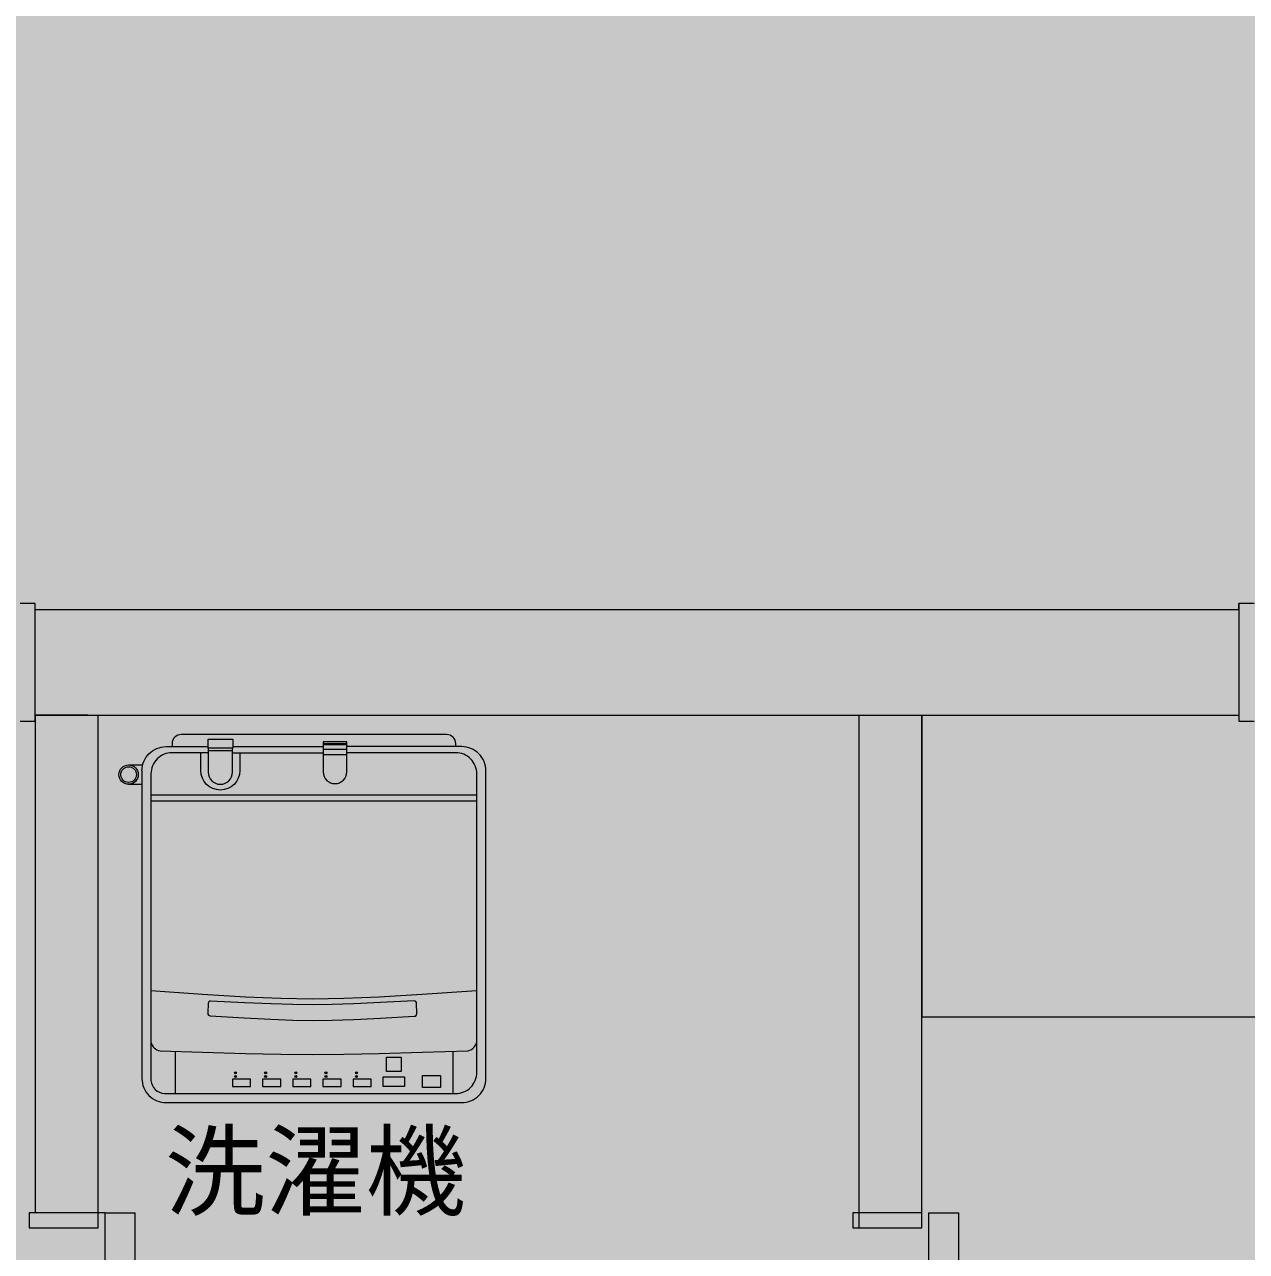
# Model space of a CAD drawing. Header units: millimetres. Extents: x -63086 to 144078, y -129912 to 13382.
# Drawn here: x 51988 to 54013, y -14650 to -12617 of the extents above; entities that cross this region are included whole.
import ezdxf

# ---------------------------------------------------------------- set-up
doc = ezdxf.new("R2010")
doc.units = ezdxf.units.MM
doc.linetypes.add('CENTERX2', pattern=[101.6, 63.5, -12.7, 12.7, -12.7])
doc.layers.get('0').update_dxf_attribs({"lineweight": 0})
for name, color, linetype, lineweight in [('003壁', 7, 'Continuous', 9), ('004建具', 7, 'Continuous', 9), ('097家具', 7, 'Continuous', 0)]:
    doc.layers.add(name, color=color, linetype=linetype, lineweight=lineweight)
doc.layers.add('文字', color=7, linetype='Continuous')
doc.styles.add('小岩', font='MS Mincho.ttf', dxfattribs={"height": 150})

# ---------------------------------------------------------------- blocks, each defined once
blk = doc.blocks.new('*U199')
at = {"color": 0, "linetype": 'ByBlock', "lineweight": -2}
for p, q in [((153, 590), (302.9, 590)), ((302.9, 595.5), (342.1, 595.5)), ((302.9, 593.4), (342.1, 593.4)), ((112, 583.8), (152.5, 583.8)), ((152.7, 580), (302.9, 580)), ((302.9, 585.8), (342.1, 585.8)), ((302.9, 577.1), (342.1, 577.1)), ((-19.5, 559.7), (4, 559.7)), ((-19.5, 527.8), (2.5, 527.8)), ((17.5, 510), (557.5, 510)), ((17.5, 500), (557.5, 500)), ((497.5, 45), (497.5, 45))]:
    blk.add_line(p, q, dxfattribs=at)
for points in [[(2.5, 550, -0.414214), (42.5, 590), (112.2, 590)], [(2.5, 550), (2.5, 40, 0.414214), (42.5, 0), (532.5, 0, 0.414214), (572.5, 40), (572.5, 550, 0.414214), (532.5, 590), (342.1, 590)], [(522.5, 590), (522.5, 595, 0.414214), (507.5, 610), (67.5, 610, 0.414214), (52.5, 595), (52.5, 590)], [(112.4, 580), (93.1, 580), (52.5, 580, 0.414273), (17.5, 545), (17.5, 36.8, 0.369893), (39.9, 15), (522.5, 15, 0.414214), (557.5, 50), (557.5, 545, 0.414214), (522.5, 580), (342.1, 580)], [(164.7, 580), (164.7, 550.3, -1), (100.3, 550.3), (100.3, 580)], [(112.4, 587.5), (112.4, 547.8, 1), (152.6, 547.8), (152.7, 547.8), (152.7, 587.5)], [(17.5, 100.4, 0.325505), (32.9, 85.9), (103, 83.6), (174.3, 81.6), (232.8, 80.4), (285, 80), (337.2, 80.4), (395.7, 81.6), (467, 83.6), (543.4, 85.9, 0.307853), (557.5, 101.2)]]:
    blk.add_lwpolyline(points, format="xyb", dxfattribs=at)
for points in [[(153, 602.6), (153, 587.5), (112.2, 587.5), (112.2, 602.6)], [(408, 51.6), (408, 75.6), (432, 75.6), (432, 51.6)], [(402.5, 27), (402.5, 43), (437.5, 43), (437.5, 27)], [(182.5, 39), (152.5, 39), (152.5, 27), (182.5, 27)], [(232.5, 39), (202.5, 39), (202.5, 27), (232.5, 27)], [(282.5, 39), (252.5, 39), (252.5, 27), (282.5, 27)], [(332.5, 39), (302.5, 39), (302.5, 27), (332.5, 27)], [(382.5, 39), (352.5, 39), (352.5, 27), (382.5, 27)]]:
    blk.add_lwpolyline(points, close=True, dxfattribs=at)
for points in [[(342.1, 548.3), (342.1, 598), (302.9, 598), (302.9, 548.3, 1)], [(397.8, 140.1), (453.9, 143.3, 0.467752), (458, 147.6), (457.7, 164.8, 0.369744), (453.8, 168.5), (397.7, 165.8), (353.6, 163.8), (317.3, 162.6), (285, 162.2), (252.7, 162.6), (216.5, 163.7), (172.3, 165.6), (116.3, 168.3, 0.379267), (112.3, 164.8), (111.7, 148, 0.423458), (115.7, 144), (171.8, 140.6), (216.1, 138.1), (252.5, 136.7), (284.8, 136.1), (317.2, 136.5), (353.5, 137.9)]]:
    blk.add_lwpolyline(points, format="xyb", close=True, dxfattribs=at)
for points in [[(557.5, 185.2), (467, 179.2), (395.7, 175), (337.2, 172.5), (285, 171.6), (232.8, 172.5), (174.3, 175), (103, 179.2), (17.5, 185.2)], [(57.5, 85.1), (57.5, 15.9)], [(517.5, 85.1), (517.5, 67.2), (517.5, 15)], [(467.5, 35), (467.5, 45), (497.5, 45)], [(497.5, 45), (497.5, 25), (467.5, 25), (467.5, 45)]]:
    blk.add_lwpolyline(points, dxfattribs=at)
for centre, radius in [((-19.5, 543.7), 16), ((-19.5, 543.7), 13), ((157.5, 49.5), 1.71), ((157.5, 43.4), 1.71), ((157.5, 49.5), 0.709), ((157.5, 43.4), 0.709), ((207.5, 49.5), 1.71), ((207.5, 43.4), 1.71), ((207.5, 49.5), 0.709), ((207.5, 43.4), 0.709), ((257.5, 49.5), 1.71), ((257.5, 43.4), 1.71), ((257.5, 49.5), 0.709), ((257.5, 43.4), 0.709), ((307.5, 49.5), 1.71), ((307.5, 43.4), 1.71), ((307.5, 49.5), 0.709), ((307.5, 43.4), 0.709), ((358, 49.5), 1.71), ((358, 43.4), 1.71), ((358, 49.5), 0.709), ((358, 43.4), 0.709)]:
    blk.add_circle(centre, radius, dxfattribs=at)

msp = doc.modelspace()

# ---------------------------------------------------------------- hatches: boundary and pattern name
at = {"ltscale": 10, "true_color": 0xfeeab9, "transparency": 33554480}
h = msp.add_hatch(color=254, dxfattribs=at)
h.dxf.hatch_style = 1
h.paths.add_polyline_path([(67804.4104, -10862.683), (45122.7384, -10862.683), (45122.7384, -26735.199), (67804.4104, -26735.199)])
at = {"layer": '003壁', "ltscale": 10, "true_color": 0xc7c8ca}
h = msp.add_hatch(color=9, dxfattribs=at)
h.dxf.hatch_style = 1
h.paths.add_polyline_path([(61275.8031, -19046.3749), (57015.8031, -19046.3749), (57015.8031, -19221.3749), (58375.8031, -19221.3749), (58375.8031, -20551.3749), (58550.8031, -20551.3749), (58550.8031, -19221.3749), (60195.8031, -19221.3749), (60195.8031, -20376.3749), (58550.8031, -20376.3749), (58550.8031, -20551.3749), (58560.8031, -20551.3749), (60825.8031, -20551.3749), (60825.8031, -19221.3749), (61275.8031, -19221.3749)], flags=17)
h.paths.add_polyline_path([(60370.8031, -19221.3749), (60650.8031, -19221.3749), (60650.8031, -20376.3749), (60370.8031, -20376.3749)], flags=16)
h.paths.add_polyline_path([(64010.8031, -19046.3749), (63100.8031, -19046.3749), (63100.8031, -18136.3749), (62925.8031, -18136.3749), (62925.8031, -19046.3749), (62025.8031, -19046.3749), (62025.8031, -19221.3749), (63835.8031, -19221.3749), (63835.8031, -23596.3749), (58550.8031, -23596.3749), (58550.8031, -22266.3749), (58375.8031, -22266.3749), (58375.8031, -23596.3749), (57010.8031, -23596.3749), (57010.8031, -23771.3749), (64010.8031, -23771.3749)])
h.paths.add_polyline_path([(55360.8031, -23596.3749), (52885.8031, -23596.3749), (52885.8031, -23771.3749), (55360.8031, -23771.3749)])
h.paths.add_polyline_path([(56585.8031, -23596.3749), (55785.8031, -23596.3749), (55785.8031, -23771.3749), (56585.8031, -23771.3749)])
h.paths.add_polyline_path([(54000.8031, -23771.3749), (53825.8031, -23771.3749), (53825.8031, -25416.3749), (50360.8031, -25416.3749), (50360.8031, -23771.3749), (51235.8031, -23771.3749), (51235.8031, -23596.3749), (50360.8031, -23596.3749), (50360.8031, -23416.3749), (50185.8031, -23416.3749), (50185.8031, -25591.3749), (54000.8031, -25591.3749), (54000.8031, -25136.3749)])
h.paths.add_polyline_path([(50360.8031, -23016.3749), (50185.8031, -23016.3749), (50185.8031, -23391.3749), (50360.8031, -23391.3749)])
h.paths.add_polyline_path([(50360.8031, -20896.3749), (50185.8031, -20896.3749), (50175.8031, -20896.3749), (49810.8031, -20896.3749), (49810.8031, -22991.3749), (50185.8031, -22991.3749), (50360.8031, -22991.3749), (50360.8031, -22816.3749), (49985.8031, -22816.3749), (49985.8031, -21071.3749), (50360.8031, -21071.3749)])
h.paths.add_polyline_path([(50360.8031, -20496.3749), (50185.8031, -20496.3749), (50185.8031, -20506.3749), (50185.8031, -20871.3749), (50360.8031, -20871.3749)])
h.paths.add_polyline_path([(50360.8031, -19066.3749), (50185.8031, -19066.3749), (50185.8031, -20471.3749), (50360.8031, -20471.3749)])
h.paths.add_polyline_path([(51255.8031, -16316.3749), (50360.8031, -16316.3749), (50360.8031, -15581.3749), (50810.8031, -15581.3749), (50810.8031, -15406.3749), (50360.8031, -15406.3749), (50360.8031, -13586.3749), (50273.3031, -13586.3749), (50185.8031, -13586.3749), (50185.8031, -17416.3749), (50360.8031, -17416.3749), (50360.8031, -16491.3749), (51255.8031, -16491.3749)])
h.paths.add_polyline_path([(51255.8031, -13586.3749), (50360.8031, -13586.3749), (50360.8031, -13761.3749), (51255.8031, -13761.3749)], flags=0)
h.paths.add_polyline_path([(54000.8031, -13586.3749), (52005.8031, -13586.3749), (52005.8031, -13761.3749), (54000.8031, -13761.3749)])
h.paths.add_polyline_path([(51980.8031, -13586.3749), (51280.8031, -13586.3749), (51280.8031, -13761.3749), (51980.8031, -13761.3749)])
h.paths.add_polyline_path([(56410.8031, -13586.3749), (54450.8031, -13586.3749), (54450.8031, -13761.3749), (56410.8031, -13761.3749)], flags=17)
h.paths.add_polyline_path([(54425.8031, -13688.8749), (54025.8031, -13688.8749), (54025.8031, -13761.3749), (54425.8031, -13761.3749)])
h.paths.add_polyline_path([(54425.8031, -13586.3749), (54025.8031, -13586.3749), (54025.8031, -13658.8749), (54425.8031, -13658.8749)])
h.paths.add_polyline_path([(56985.8031, -13586.3749), (56435.8031, -13586.3749), (56435.8031, -13658.8749), (56985.8031, -13658.8749)], flags=17)
h.paths.add_polyline_path([(56985.8031, -13688.8749), (56435.8031, -13688.8749), (56435.8031, -13761.3749), (56985.8031, -13761.3749)], flags=17)
h.paths.add_polyline_path([(57185.8031, -12851.3749), (58375.8031, -12851.3749), (58560.8031, -12851.3749), (59510.8031, -12851.3749), (59510.8031, -12676.3749), (57010.8031, -12676.3749), (57010.8031, -13586.3749), (57010.8031, -13771.3749), (57010.8031, -15406.3749), (55365.8031, -15406.3749), (55365.8031, -15306.3749), (55190.8031, -15306.3749), (55190.8031, -15476.8749), (54395.8031, -15476.8749), (54395.8031, -15493.8749), (54395.8031, -15581.3749), (55190.8031, -15581.3749), (55190.8031, -15641.3749), (55365.8031, -15641.3749), (55365.8031, -15581.3749), (57185.8031, -15581.3749), (57185.8031, -15406.3749), (57185.8031, -15396.3749), (57185.8031, -14671.3749), (58550.8031, -14671.3749), (58550.8031, -14583.8749), (58550.8031, -14496.3749), (58375.8031, -14496.3749), (58365.8031, -14496.3749), (57185.8031, -14496.3749)])
h.paths.add_polyline_path([(63100.8031, -12676.3749), (62010.8031, -12676.3749), (62010.8031, -12851.3749), (62925.8031, -12851.3749), (62925.8031, -13751.3749), (63100.8031, -13751.3749)])
h.paths.add_polyline_path([(63100.8031, -15426.3749), (62925.8031, -15426.3749), (62925.8031, -15861.3749), (60370.8031, -15861.3749), (60370.8031, -15406.3749), (58375.8031, -15406.3749), (58375.8031, -15581.3749), (58375.8031, -16501.3749), (58550.8031, -16501.3749), (58550.8031, -16491.3749), (58550.8031, -16316.3749), (58550.8031, -15581.3749), (60195.8031, -15581.3749), (60195.8031, -16316.3749), (60195.8031, -16491.3749), (60370.8031, -16491.3749), (60370.8031, -16036.3749), (62925.8031, -16036.3749), (62925.8031, -16461.3749), (63100.8031, -16461.3749)])
h.paths.add_polyline_path([(57185.8031, -15581.3749), (57010.8031, -15581.3749), (57010.8031, -16316.3749), (55365.8031, -16316.3749), (55190.8031, -16316.3749), (55180.8031, -16316.3749), (54280.8031, -16316.3749), (54280.8031, -16491.3749), (54368.3031, -16491.3749), (57185.8031, -16491.3749)])
h.paths.add_polyline_path([(57185.8031, -17453.8749), (55365.8031, -17453.8749), (55365.8031, -17628.8749), (57185.8031, -17628.8749)])
h.paths.add_polyline_path([(58550.8031, -17701.3749), (58375.8031, -17701.3749), (58375.8031, -19046.3749), (58550.8031, -19046.3749)])
h.paths.add_polyline_path([(55365.8031, -16491.3749), (55190.8031, -16491.3749), (55190.8031, -19221.3749), (55278.3031, -19221.3749), (55365.8031, -19221.3749), (55365.8031, -19046.3749)])
h.paths.add_polyline_path([(55365.8031, -13761.3749), (55190.8031, -13761.3749), (55190.8031, -14656.3749), (55365.8031, -14656.3749)], flags=17)
h.paths.add_polyline_path([(53475.3031, -13761.3749), (53370.8031, -13761.3749), (53370.8031, -14586.3749), (53475.3031, -14586.3749)])
h.paths.add_polyline_path([(53545.8031, -15581.3749), (53545.8031, -15406.3749), (53370.8031, -15406.3749), (53370.8031, -16316.3749), (52180.8031, -16316.3749), (52180.8031, -15436.3749), (52005.8031, -15436.3749), (52005.8031, -16316.3749), (52005.8031, -16491.3749), (53545.8031, -16491.3749), (53545.8031, -16316.3749)])
h.paths.add_polyline_path([(60825.8031, -22266.3749), (58550.8031, -22266.3749), (58550.8031, -22441.3749), (60195.8031, -22441.3749), (60195.8031, -23596.3749), (60370.8031, -23596.3749), (60370.8031, -22441.3749), (60650.8031, -22441.3749), (60650.8031, -23596.3749), (60825.8031, -23596.3749)], flags=17)
h.paths.add_polyline_path([(58550.8031, -17276.3749), (58463.3031, -17276.3749), (58463.3031, -17476.3749), (58550.8031, -17476.3749)])
h.paths.add_polyline_path([(58463.3031, -17276.3749), (58375.8031, -17276.3749), (58375.8031, -17476.3749), (58463.3031, -17476.3749)])
h.paths.add_polyline_path([(55815.8031, -19046.3749), (55615.8031, -19046.3749), (55615.8031, -19221.3749), (55815.8031, -19221.3749)])
h.paths.add_polyline_path([(52110.3031, -13761.3749), (52005.8031, -13761.3749), (52005.8031, -14586.3749), (52110.3031, -14586.3749)])
at = {"layer": '003壁', "ltscale": 10, "true_color": 0xad9a7c, "transparency": 33554521}
h = msp.add_hatch(color=33, dxfattribs=at)
h.dxf.hatch_style = 1
h.paths.add_polyline_path([(52121.4459, -14586.3749), (52110.3031, -14586.3749), (52110.3031, -14611.3749), (52093.3031, -14611.3749), (52005.8031, -14611.3749), (51995.8031, -14611.3749), (51995.8031, -14586.3749), (52005.8031, -14586.3749), (52005.8031, -13771.3749), (51980.8031, -13771.3749), (51980.8031, -13761.3749), (51280.8031, -13761.3749), (51280.8031, -13771.3749), (51255.8031, -13771.3749), (51255.8031, -13761.3749), (50360.8031, -13761.3749), (50360.8031, -14286.3749), (50810.8031, -14286.3749), (50810.8031, -14336.3749), (50360.8031, -14336.3749), (50360.8031, -14836.3749), (50810.8031, -14836.3749), (50810.8031, -14886.3749), (50360.8031, -14886.3749), (50360.8031, -15406.3749), (50810.8031, -15406.3749), (50810.8031, -15581.3749), (50360.8031, -15581.3749), (50360.8031, -16316.3749), (51255.8031, -16316.3749), (51255.8031, -16306.3749), (51280.8031, -16306.3749), (51280.8031, -16316.3749), (51280.8031, -16491.3749), (51980.8031, -16491.3749), (51980.8031, -16316.3749), (51980.8031, -16306.3749), (52005.8031, -16306.3749), (52005.8031, -15436.3749), (51995.8031, -15436.3749), (51995.8031, -15411.3749), (52005.8031, -15411.3749), (52121.4459, -15411.3749)])
edge = h.paths.add_edge_path(flags=16)
edge.add_ellipse((50612.6662, -15144.1266), major_axis=(224.5212, 0), ratio=0.672727641, start_angle=0, end_angle=360)
edge = h.paths.add_edge_path(flags=16)
edge.add_ellipse((50612.6662, -14581.3811), major_axis=(224.5212, 0), ratio=0.672727641, start_angle=0, end_angle=360)
edge = h.paths.add_edge_path(flags=16)
edge.add_ellipse((50612.6662, -14020.8085), major_axis=(224.5212, 0), ratio=0.672727641, start_angle=0, end_angle=360)
at = {"layer": '097家具', "ltscale": 10, "true_color": 0x868788, "transparency": 33554587}
h = msp.add_hatch(color=252, dxfattribs=at)
h.dxf.hatch_style = 1
h.paths.add_polyline_path([(52737.8146, -13903.6426), (52197.8146, -13903.6426), (52197.8146, -14218.4905), (52283.2931, -14224.404), (52354.6114, -14228.6279), (52413.1564, -14231.1623), (52465.3146, -14232.0071), (52517.4728, -14231.1623), (52576.0177, -14228.6279), (52647.336, -14224.404), (52737.8146, -14218.4905)], flags=17)
h.paths.add_polyline_path([(52483.2515, -13855.326), (52483.2515, -13823.6426), (52345.0408, -13823.6426), (52345.0408, -13853.3125, -1), (52280.5883, -13853.3125), (52280.5883, -13823.6426), (52273.3836, -13823.6426), (52232.8216, -13823.6334, 0.414272724), (52197.8146, -13858.6334), (52197.8146, -13893.6426), (52737.8146, -13893.6426), (52737.8146, -13858.6426, 0.414213562), (52702.8146, -13823.6426), (52522.3777, -13823.6426), (52522.3777, -13855.326, -1)], flags=17)
h.paths.add_polyline_path([(52522.3777, -13826.5383), (52483.2515, -13826.5383), (52483.2515, -13855.326, 1), (52522.3777, -13855.326)], flags=16)
h.paths.add_polyline_path([(52737.8146, -13893.6426), (52197.8146, -13893.6426), (52197.8146, -13903.6426), (52737.8146, -13903.6426)], flags=17)
h.paths.add_polyline_path([(52345.0408, -13823.6426), (52333.0012, -13823.6426), (52332.8672, -13855.8689, -1), (52292.7619, -13855.8689), (52292.7619, -13823.6426), (52280.5883, -13823.6426), (52280.5883, -13853.3125, 1), (52345.0408, -13853.3125)], flags=16)
h.paths.add_polyline_path([(52292.7619, -13819.852), (52292.7619, -13855.8689, 1), (52332.8672, -13855.8689), (52332.9885, -13819.852)], flags=17)
h.paths.add_polyline_path([(52333.2694, -13801.0772), (52292.5102, -13801.0772), (52292.5102, -13816.0984), (52333.2694, -13816.0984)])
h.paths.add_polyline_path([(52687.8146, -13793.6426), (52247.8146, -13793.6426, 0.414213562), (52232.8146, -13808.6426), (52232.8146, -13813.6426), (52292.5102, -13813.6426), (52292.5102, -13801.0772), (52333.2694, -13801.0772), (52333.2694, -13813.6426), (52483.2515, -13813.6426), (52483.2515, -13805.5979), (52522.3777, -13805.5979), (52522.3777, -13813.6426), (52702.8146, -13813.6426), (52702.8146, -13808.6426, 0.414213562)])
h.paths.add_polyline_path([(52483.2515, -13813.6426), (52333.2694, -13813.6426), (52333.2694, -13816.0984), (52333.2185, -13823.6426), (52483.2515, -13823.6426)], flags=17)
h.paths.add_polyline_path([(52333.0012, -13816.0984), (52292.7619, -13816.0984), (52292.7619, -13819.852), (52333.0012, -13819.852)], flags=17)
h.paths.add_polyline_path([(52292.7619, -13816.0984), (52292.5102, -13816.0984), (52292.5102, -13813.6426), (52222.8146, -13813.6426, 0.414213562), (52182.8146, -13853.6426), (52182.8146, -14363.6426, 0.215374259), (52196.3712, -14393.6551), (52739.2579, -14393.6551, 0.215374259), (52752.8146, -14363.6426), (52752.8146, -13853.6426, 0.414213562), (52712.8146, -13813.6426), (52522.3777, -13813.6426), (52522.3777, -13823.6426), (52702.8146, -13823.6426, -0.414213562), (52737.8146, -13858.6426), (52737.8146, -14353.6426, -0.414213562), (52702.8146, -14388.6426), (52220.2578, -14388.6426, -0.369893064), (52197.8146, -14366.8195), (52197.8146, -13858.6334, -0.414272724), (52232.8216, -13823.6334), (52273.3836, -13823.6426), (52292.7619, -13823.6426)])
h.paths.add_polyline_path([(52637.9797, -14238.8909, 0.369744195), (52634.1024, -14235.0958), (52578.0598, -14237.8493), (52533.8866, -14239.8187), (52497.6286, -14241.0067), (52465.3313, -14241.4156), (52433.0403, -14241.0482), (52396.8012, -14239.9068), (52352.6597, -14237.9941), (52296.6614, -14235.3126, 0.427922149), (52292.6245, -14239.5385), (52292.0208, -14255.6277, 0.42345751), (52295.9885, -14259.6831), (52352.1586, -14263.0793), (52396.4322, -14265.5132), (52432.7729, -14266.9925), (52465.1439, -14267.5249), (52497.5088, -14267.1182), (52533.831, -14265.7798), (52578.0739, -14263.5177), (52634.2009, -14260.3394, 0.467751726), (52638.3638, -14256.085)], flags=0)
h.paths.add_polyline_path([(52737.8146, -14218.4905), (52647.336, -14224.404), (52576.0177, -14228.6279), (52517.4728, -14231.1623), (52465.3146, -14232.0071), (52413.1564, -14231.1623), (52354.6114, -14228.6279), (52283.2931, -14224.404), (52197.8146, -14218.4905), (52197.8146, -14303.2451, 0.325621266), (52213.1869, -14317.7745), (52283.2931, -14320.0924), (52354.6114, -14322.0869), (52413.1564, -14323.2837), (52465.3146, -14323.6826), (52517.4728, -14323.2837), (52576.0177, -14322.0869), (52647.336, -14320.0924), (52723.7112, -14317.7353, 0.307846909), (52737.8146, -14302.396)], flags=17)
h.paths.add_polyline_path([(52465.1439, -14267.5249), (52432.7729, -14266.9925), (52396.4322, -14265.5132), (52352.1586, -14263.0793), (52295.9885, -14259.6831, -0.42345751), (52292.0208, -14255.6277), (52292.6498, -14238.8638, -0.379267382), (52296.6614, -14235.3126), (52352.6597, -14237.9941), (52396.8012, -14239.9068), (52433.0403, -14241.0482), (52465.3313, -14241.4156), (52497.6286, -14241.0067), (52533.8866, -14239.8187), (52578.0598, -14237.8493), (52634.1024, -14235.0958, -0.369744195), (52637.9797, -14238.8909), (52638.3638, -14256.085, -0.467751726), (52634.2009, -14260.3394), (52578.0739, -14263.5177), (52533.831, -14265.7798), (52497.5088, -14267.1182)], flags=16)
h.paths.add_polyline_path([(52697.8307, -14318.534), (52647.336, -14320.0924), (52576.0177, -14322.0869), (52517.4728, -14323.2837), (52465.3146, -14323.6826), (52413.1564, -14323.2837), (52354.6114, -14322.0869), (52283.2931, -14320.0924), (52237.7801, -14318.5876), (52237.8397, -14388.6426), (52697.8264, -14388.6426), (52697.8088, -14336.421)], flags=17)
h.paths.add_polyline_path([(52339.5161, -14354.1511, -1), (52336.0976, -14354.1511, -1)], flags=16)
h.paths.add_polyline_path([(52338.5161, -14354.1511, -1), (52337.0976, -14354.1511, -1)], flags=0)
h.paths.add_polyline_path([(52339.5161, -14360.2401, -1), (52336.0976, -14360.2401, -1)], flags=16)
h.paths.add_polyline_path([(52338.5161, -14360.2401, -1), (52337.0976, -14360.2401, -1)], flags=0)
h.paths.add_polyline_path([(52362.8069, -14364.6426), (52362.8069, -14376.6426), (52332.8069, -14376.6426), (52332.8069, -14364.6426)], flags=16)
h.paths.add_polyline_path([(52389.5161, -14354.1511, -1), (52386.0976, -14354.1511, -1)], flags=16)
h.paths.add_polyline_path([(52388.5161, -14354.1511, -1), (52387.0976, -14354.1511, -1)], flags=0)
h.paths.add_polyline_path([(52389.5161, -14360.2401, -1), (52386.0976, -14360.2401, -1)], flags=16)
h.paths.add_polyline_path([(52388.5161, -14360.2401, -1), (52387.0976, -14360.2401, -1)], flags=0)
h.paths.add_polyline_path([(52382.8069, -14364.6426), (52412.8069, -14364.6426), (52412.8069, -14376.6426), (52382.8069, -14376.6426)], flags=16)
h.paths.add_polyline_path([(52439.5161, -14354.1511, -1), (52436.0976, -14354.1511, -1)], flags=16)
h.paths.add_polyline_path([(52432.8069, -14364.6426), (52462.8069, -14364.6426), (52462.8069, -14376.6426), (52432.8069, -14376.6426)], flags=16)
h.paths.add_polyline_path([(52438.5161, -14354.1511, -1), (52437.0976, -14354.1511, -1)], flags=0)
h.paths.add_polyline_path([(52439.5161, -14360.2401, -1), (52436.0976, -14360.2401, -1)], flags=16)
h.paths.add_polyline_path([(52438.5161, -14360.2401, -1), (52437.0976, -14360.2401, -1)], flags=0)
h.paths.add_polyline_path([(52482.8069, -14364.6426), (52512.8069, -14364.6426), (52512.8069, -14376.6426), (52482.8069, -14376.6426)], flags=16)
h.paths.add_polyline_path([(52489.5161, -14354.1511, -1), (52486.0976, -14354.1511, -1)], flags=16)
h.paths.add_polyline_path([(52488.5161, -14354.1511, -1), (52487.0976, -14354.1511, -1)], flags=0)
h.paths.add_polyline_path([(52489.5161, -14360.2401, -1), (52486.0976, -14360.2401, -1)], flags=16)
h.paths.add_polyline_path([(52488.5161, -14360.2401, -1), (52487.0976, -14360.2401, -1)], flags=0)
h.paths.add_polyline_path([(52532.8069, -14364.6426), (52562.8069, -14364.6426), (52562.8069, -14376.6426), (52532.8069, -14376.6426)], flags=16)
h.paths.add_polyline_path([(52540.0458, -14354.1511, -1), (52536.6273, -14354.1511, -1)], flags=16)
h.paths.add_polyline_path([(52540.0458, -14360.2401, -1), (52536.6273, -14360.2401, -1)], flags=16)
h.paths.add_polyline_path([(52539.0458, -14354.1511, -1), (52537.6273, -14354.1511, -1)], flags=0)
h.paths.add_polyline_path([(52539.0458, -14360.2401, -1), (52537.6273, -14360.2401, -1)], flags=0)
h.paths.add_polyline_path([(52582.8069, -14360.6426), (52617.8069, -14360.6426), (52617.8069, -14376.6426), (52582.8069, -14376.6426)], flags=16)
h.paths.add_polyline_path([(52588.3069, -14328.0358), (52612.3069, -14328.0358), (52612.3069, -14352.0358), (52588.3069, -14352.0358)], flags=16)
h.paths.add_polyline_path([(52647.8092, -14358.6426), (52677.806, -14358.6426), (52677.806, -14378.6426), (52647.806, -14378.6426)], flags=16)
at = {"layer": '097家具', "ltscale": 10, "true_color": 0x868788, "transparency": 33554577}
h = msp.add_hatch(color=252, dxfattribs=at)
h.dxf.hatch_style = 1
h.paths.add_polyline_path([(52637.9797, -14238.8909, 0.369744195), (52634.1024, -14235.0958), (52578.0598, -14237.8493), (52533.8866, -14239.8187), (52497.6286, -14241.0067), (52465.3313, -14241.4156), (52433.0403, -14241.0482), (52396.8012, -14239.9068), (52352.6597, -14237.9941), (52296.6614, -14235.3126, 0.427922149), (52292.6245, -14239.5385), (52292.0208, -14255.6277, 0.42345751), (52295.9885, -14259.6831), (52352.1586, -14263.0793), (52396.4322, -14265.5132), (52432.7729, -14266.9925), (52465.1439, -14267.5249), (52497.5088, -14267.1182), (52533.831, -14265.7798), (52578.0739, -14263.5177), (52634.2009, -14260.3394, 0.467751726), (52638.3638, -14256.085)], flags=0)
h.paths.add_polyline_path([(52752.8146, -13853.6426, 0.414213562), (52712.8146, -13813.6426), (52522.3777, -13813.6426), (52522.3777, -13855.326, -1), (52483.2515, -13855.326), (52483.2515, -13823.6426), (52333.0012, -13823.6426), (52332.8672, -13855.8689, -1), (52292.7619, -13855.8689), (52292.7619, -13816.0984), (52292.5102, -13816.0984), (52292.5102, -13813.6426), (52222.8146, -13813.6426, 0.414213562), (52182.8146, -13853.6426), (52182.8146, -14363.6426, 0.215374259), (52196.3712, -14393.6551), (52739.2579, -14393.6551, 0.215374259), (52752.8146, -14363.6426)])
h.paths.add_polyline_path([(52332.8069, -14364.6426), (52362.8069, -14364.6426), (52362.8069, -14376.6426), (52332.8069, -14376.6426)], flags=16)
h.paths.add_polyline_path([(52339.5161, -14354.1511, -1), (52336.0976, -14354.1511, -1)], flags=16)
h.paths.add_polyline_path([(52339.5161, -14360.2401, -1), (52336.0976, -14360.2401, -1)], flags=16)
h.paths.add_polyline_path([(52338.5161, -14354.1511, -1), (52337.0976, -14354.1511, -1)], flags=0)
h.paths.add_polyline_path([(52338.5161, -14360.2401, -1), (52337.0976, -14360.2401, -1)], flags=0)
h.paths.add_polyline_path([(52292.0208, -14255.6277), (52292.6498, -14238.8638, -0.379267382), (52296.6614, -14235.3126), (52352.6597, -14237.9941), (52396.8012, -14239.9068), (52433.0403, -14241.0482), (52465.3313, -14241.4156), (52497.6286, -14241.0067), (52533.8866, -14239.8187), (52578.0598, -14237.8493), (52634.1024, -14235.0958, -0.369744195), (52637.9797, -14238.8909), (52638.3638, -14256.085, -0.467751726), (52634.2009, -14260.3394), (52578.0739, -14263.5177), (52533.831, -14265.7798), (52497.5088, -14267.1182), (52465.1439, -14267.5249), (52432.7729, -14266.9925), (52396.4322, -14265.5132), (52352.1586, -14263.0793), (52295.9885, -14259.6831, -0.42345751)], flags=16)
h.paths.add_polyline_path([(52382.8069, -14364.6426), (52412.8069, -14364.6426), (52412.8069, -14376.6426), (52382.8069, -14376.6426)], flags=16)
h.paths.add_polyline_path([(52389.5161, -14354.1511, -1), (52386.0976, -14354.1511, -1)], flags=16)
h.paths.add_polyline_path([(52389.5161, -14360.2401, -1), (52386.0976, -14360.2401, -1)], flags=16)
h.paths.add_polyline_path([(52388.5161, -14354.1511, -1), (52387.0976, -14354.1511, -1)], flags=0)
h.paths.add_polyline_path([(52388.5161, -14360.2401, -1), (52387.0976, -14360.2401, -1)], flags=0)
h.paths.add_polyline_path([(52432.8069, -14364.6426), (52462.8069, -14364.6426), (52462.8069, -14376.6426), (52432.8069, -14376.6426)], flags=16)
h.paths.add_polyline_path([(52439.5161, -14354.1511, -1), (52436.0976, -14354.1511, -1)], flags=16)
h.paths.add_polyline_path([(52439.5161, -14360.2401, -1), (52436.0976, -14360.2401, -1)], flags=16)
h.paths.add_polyline_path([(52438.5161, -14354.1511, -1), (52437.0976, -14354.1511, -1)], flags=0)
h.paths.add_polyline_path([(52438.5161, -14360.2401, -1), (52437.0976, -14360.2401, -1)], flags=0)
h.paths.add_polyline_path([(52482.8069, -14364.6426), (52512.8069, -14364.6426), (52512.8069, -14376.6426), (52482.8069, -14376.6426)], flags=16)
h.paths.add_polyline_path([(52489.5161, -14354.1511, -1), (52486.0976, -14354.1511, -1)], flags=16)
h.paths.add_polyline_path([(52489.5161, -14360.2401, -1), (52486.0976, -14360.2401, -1)], flags=16)
h.paths.add_polyline_path([(52488.5161, -14354.1511, -1), (52487.0976, -14354.1511, -1)], flags=0)
h.paths.add_polyline_path([(52488.5161, -14360.2401, -1), (52487.0976, -14360.2401, -1)], flags=0)
h.paths.add_polyline_path([(52532.8069, -14364.6426), (52562.8069, -14364.6426), (52562.8069, -14376.6426), (52532.8069, -14376.6426)], flags=16)
h.paths.add_polyline_path([(52540.0458, -14354.1511, -1), (52536.6273, -14354.1511, -1)], flags=16)
h.paths.add_polyline_path([(52540.0458, -14360.2401, -1), (52536.6273, -14360.2401, -1)], flags=16)
h.paths.add_polyline_path([(52539.0458, -14354.1511, -1), (52537.6273, -14354.1511, -1)], flags=0)
h.paths.add_polyline_path([(52539.0458, -14360.2401, -1), (52537.6273, -14360.2401, -1)], flags=0)
h.paths.add_polyline_path([(52582.8069, -14360.6426), (52617.8069, -14360.6426), (52617.8069, -14376.6426), (52582.8069, -14376.6426)], flags=16)
h.paths.add_polyline_path([(52588.3069, -14352.0358), (52588.3069, -14328.0358), (52612.3069, -14328.0358), (52612.3069, -14352.0358)], flags=16)
h.paths.add_polyline_path([(52647.8092, -14358.6426), (52677.806, -14358.6426), (52677.806, -14378.6426), (52647.806, -14378.6426)], flags=16)
h.paths.add_polyline_path([(52522.3777, -13810.2578), (52483.2515, -13810.2578), (52483.2515, -13817.8), (52522.3777, -13817.8)])
h.paths.add_polyline_path([(52522.3777, -13817.8), (52483.2515, -13817.8), (52483.2515, -13826.5383), (52522.3777, -13826.5383)], flags=17)
at = {"layer": '097家具', "ltscale": 10, "true_color": 0x868788, "transparency": 33554587}
h = msp.add_hatch(color=252, dxfattribs=at)
h.dxf.hatch_style = 1
h.paths.add_polyline_path([(52737.8146, -14218.4905), (52647.336, -14224.404), (52576.0177, -14228.6279), (52517.4728, -14231.1623), (52465.3146, -14232.0071), (52413.1564, -14231.1623), (52354.6114, -14228.6279), (52283.2931, -14224.404), (52197.8146, -14218.4905), (52197.8146, -14303.2451, 0.325621266), (52213.1869, -14317.7745), (52283.2931, -14320.0924), (52354.6114, -14322.0869), (52413.1564, -14323.2837), (52465.3146, -14323.6826), (52517.4728, -14323.2837), (52576.0177, -14322.0869), (52647.336, -14320.0924), (52723.7112, -14317.7353, 0.307846909), (52737.8146, -14302.396)])
h.paths.add_polyline_path([(52497.5088, -14267.1182), (52465.1439, -14267.5249), (52432.7729, -14266.9925), (52396.4322, -14265.5132), (52352.1586, -14263.0793), (52295.9885, -14259.6831, -0.42345751), (52292.0208, -14255.6277), (52292.6498, -14238.8638, -0.379267382), (52296.6614, -14235.3126), (52352.6597, -14237.9941), (52396.8012, -14239.9068), (52433.0403, -14241.0482), (52465.3313, -14241.4156), (52497.6286, -14241.0067), (52533.8866, -14239.8187), (52578.0598, -14237.8493), (52634.1024, -14235.0958, -0.369744195), (52637.9797, -14238.8909), (52638.3638, -14256.085, -0.467751726), (52634.2009, -14260.3394), (52578.0739, -14263.5177), (52533.831, -14265.7798)], flags=16)
h.paths.add_polyline_path([(52638.3638, -14256.085), (52637.9797, -14238.8909, 0.369744195), (52634.1024, -14235.0958), (52578.0598, -14237.8493), (52533.8866, -14239.8187), (52497.6286, -14241.0067), (52465.3313, -14241.4156), (52433.0403, -14241.0482), (52396.8012, -14239.9068), (52352.6597, -14237.9941), (52296.6614, -14235.3126, 0.427922149), (52292.6245, -14239.5385), (52292.0208, -14255.6277, 0.42345751), (52295.9885, -14259.6831), (52352.1586, -14263.0793), (52396.4322, -14265.5132), (52432.7729, -14266.9925), (52465.1439, -14267.5249), (52497.5088, -14267.1182), (52533.831, -14265.7798), (52578.0739, -14263.5177), (52634.2009, -14260.3394, 0.467751726)], flags=0)
h.paths.add_polyline_path([(52617.8069, -14360.6426), (52582.8069, -14360.6426), (52582.8069, -14376.6426), (52617.8069, -14376.6426)], flags=16)
h.paths.add_polyline_path([(52677.806, -14358.6426), (52647.8092, -14358.6426), (52647.8092, -14368.6426), (52647.806, -14378.6426), (52677.806, -14378.6426)], flags=16)
h.paths.add_polyline_path([(52612.3069, -14328.0358), (52588.3069, -14328.0358), (52588.3069, -14352.0358), (52612.3069, -14352.0358)], flags=16)
h.paths.add_polyline_path([(52562.8069, -14364.6426), (52532.8069, -14364.6426), (52532.8069, -14376.6426), (52562.8069, -14376.6426)], flags=16)
h.paths.add_polyline_path([(52512.8069, -14364.6426), (52482.8069, -14364.6426), (52482.8069, -14376.6426), (52512.8069, -14376.6426)], flags=16)
h.paths.add_polyline_path([(52462.8069, -14364.6426), (52432.8069, -14364.6426), (52432.8069, -14376.6426), (52462.8069, -14376.6426)], flags=16)
h.paths.add_polyline_path([(52697.8088, -14336.421), (52697.8307, -14318.534), (52647.336, -14320.0924), (52576.0177, -14322.0869), (52517.4728, -14323.2837), (52465.3146, -14323.6826), (52413.1564, -14323.2837), (52354.6114, -14322.0869), (52283.2931, -14320.0924), (52213.1869, -14317.7745, -0.325621266), (52197.8146, -14303.2451), (52197.8146, -14366.8195, 0.369893064), (52220.2578, -14388.6426), (52697.8264, -14388.6426)])
h.paths.add_polyline_path([(52432.8069, -14364.6426), (52462.8069, -14364.6426), (52462.8069, -14376.6426), (52432.8069, -14376.6426)], flags=0)
h.paths.add_polyline_path([(52436.0976, -14360.2401, -1), (52439.5161, -14360.2401, -1)], flags=16)
h.paths.add_polyline_path([(52437.0976, -14360.2401, -1), (52438.5161, -14360.2401, -1)], flags=0)
h.paths.add_polyline_path([(52436.0976, -14354.1511, -1), (52439.5161, -14354.1511, -1)], flags=16)
h.paths.add_polyline_path([(52437.0976, -14354.1511, -1), (52438.5161, -14354.1511, -1)], flags=0)
h.paths.add_polyline_path([(52412.8069, -14376.6426), (52382.8069, -14376.6426), (52382.8069, -14364.6426), (52412.8069, -14364.6426)], flags=16)
h.paths.add_polyline_path([(52386.0976, -14360.2401, -1), (52389.5161, -14360.2401, -1)], flags=16)
h.paths.add_polyline_path([(52387.0976, -14360.2401, -1), (52388.5161, -14360.2401, -1)], flags=0)
h.paths.add_polyline_path([(52386.0976, -14354.1511, -1), (52389.5161, -14354.1511, -1)], flags=16)
h.paths.add_polyline_path([(52387.0976, -14354.1511, -1), (52388.5161, -14354.1511, -1)], flags=0)
h.paths.add_polyline_path([(52482.8069, -14364.6426), (52512.8069, -14364.6426), (52512.8069, -14376.6426), (52482.8069, -14376.6426)], flags=0)
h.paths.add_polyline_path([(52486.0976, -14360.2401, -1), (52489.5161, -14360.2401, -1)], flags=16)
h.paths.add_polyline_path([(52488.5161, -14360.2401, -1), (52487.0976, -14360.2401, -1)], flags=0)
h.paths.add_polyline_path([(52486.0976, -14354.1511, -1), (52489.5161, -14354.1511, -1)], flags=16)
h.paths.add_polyline_path([(52487.0976, -14354.1511, -1), (52488.5161, -14354.1511, -1)], flags=0)
h.paths.add_polyline_path([(52362.8069, -14376.6426), (52332.8069, -14376.6426), (52332.8069, -14364.6426), (52362.8069, -14364.6426)], flags=16)
h.paths.add_polyline_path([(52336.0976, -14360.2401, -1), (52339.5161, -14360.2401, -1)], flags=16)
h.paths.add_polyline_path([(52336.0976, -14354.1511, -1), (52339.5161, -14354.1511, -1)], flags=16)
h.paths.add_polyline_path([(52337.0976, -14360.2401, -1), (52338.5161, -14360.2401, -1)], flags=0)
h.paths.add_polyline_path([(52337.0976, -14354.1511, -1), (52338.5161, -14354.1511, -1)], flags=0)
h.paths.add_polyline_path([(52532.8069, -14364.6426), (52562.8069, -14364.6426), (52562.8069, -14376.6426), (52532.8069, -14376.6426)], flags=0)
h.paths.add_polyline_path([(52540.0458, -14360.2401, -1), (52536.6273, -14360.2401, -1)], flags=16)
h.paths.add_polyline_path([(52536.6273, -14354.1511, -1), (52540.0458, -14354.1511, -1)], flags=16)
h.paths.add_polyline_path([(52539.0458, -14360.2401, -1), (52537.6273, -14360.2401, -1)], flags=0)
h.paths.add_polyline_path([(52539.0458, -14354.1511, -1), (52537.6273, -14354.1511, -1)], flags=0)
h.paths.add_polyline_path([(52582.8069, -14360.6426), (52617.8069, -14360.6426), (52617.8069, -14376.6426), (52582.8069, -14376.6426)], flags=0)
h.paths.add_polyline_path([(52588.3069, -14352.0358), (52588.3069, -14328.0358), (52612.3069, -14328.0358), (52612.3069, -14352.0358)], flags=16)
h.paths.add_polyline_path([(52647.8092, -14358.6426), (52677.806, -14358.6426), (52677.806, -14378.6426), (52647.806, -14378.6426)], flags=0)
h.paths.add_polyline_path([(52362.8069, -14364.6426), (52332.8069, -14364.6426), (52332.8069, -14376.6426), (52362.8069, -14376.6426)], flags=16)
h.paths.add_polyline_path([(52412.8069, -14364.6426), (52382.8069, -14364.6426), (52382.8069, -14376.6426), (52412.8069, -14376.6426)], flags=16)
h = msp.add_hatch(color=252, dxfattribs=at)
h.dxf.hatch_style = 1
h.paths.add_polyline_path([(52562.8069, -14364.6426), (52532.8069, -14364.6426), (52532.8069, -14376.6426), (52562.8069, -14376.6426)])
h.paths.add_polyline_path([(52617.8069, -14360.6426), (52582.8069, -14360.6426), (52582.8069, -14376.6426), (52617.8069, -14376.6426)])
h.paths.add_polyline_path([(52677.806, -14358.6426), (52647.8092, -14358.6426), (52647.8092, -14368.6426), (52647.806, -14378.6426), (52677.806, -14378.6426)])
h.paths.add_polyline_path([(52637.9797, -14238.8909, 0.369744195), (52634.1024, -14235.0958), (52578.0598, -14237.8493), (52533.8866, -14239.8187), (52497.6286, -14241.0067), (52465.3313, -14241.4156), (52433.0403, -14241.0482), (52396.8012, -14239.9068), (52352.6597, -14237.9941), (52296.6614, -14235.3126, 0.379267382), (52292.6498, -14238.8638), (52292.0208, -14255.6277, 0.42345751), (52295.9885, -14259.6831), (52352.1586, -14263.0793), (52396.4322, -14265.5132), (52432.7729, -14266.9925), (52465.1439, -14267.5249), (52497.5088, -14267.1182), (52533.831, -14265.7798), (52578.0739, -14263.5177), (52634.2009, -14260.3394, 0.467751726), (52638.3638, -14256.085)])
h = msp.add_hatch(color=252, dxfattribs=at)
h.dxf.hatch_style = 1
h.paths.add_polyline_path([(52462.8069, -14364.6426), (52432.8069, -14364.6426), (52432.8069, -14376.6426), (52462.8069, -14376.6426)], flags=16)
h.paths.add_polyline_path([(52512.8069, -14364.6426), (52482.8069, -14364.6426), (52482.8069, -14376.6426), (52512.8069, -14376.6426)], flags=16)
h.paths.add_polyline_path([(52697.8088, -14336.421), (52697.8307, -14318.534), (52647.336, -14320.0924), (52576.0177, -14322.0869), (52517.4728, -14323.2837), (52465.3146, -14323.6826), (52413.1564, -14323.2837), (52354.6114, -14322.0869), (52283.2931, -14320.0924), (52213.1869, -14317.7745, -0.325621266), (52197.8146, -14303.2451), (52197.8146, -14366.8195, 0.369893064), (52220.2578, -14388.6426), (52697.8264, -14388.6426)])
h.paths.add_polyline_path([(52562.8069, -14376.6426), (52532.8069, -14376.6426), (52532.8069, -14364.6426), (52562.8069, -14364.6426)], flags=16)
h.paths.add_polyline_path([(52582.8069, -14360.6426), (52617.8069, -14360.6426), (52617.8069, -14376.6426), (52582.8069, -14376.6426)], flags=16)
h.paths.add_polyline_path([(52536.6273, -14360.2401, -1), (52540.0458, -14360.2401, -1)], flags=16)
h.paths.add_polyline_path([(52537.6273, -14360.2401, -1), (52539.0458, -14360.2401, -1)], flags=0)
h.paths.add_polyline_path([(52536.6273, -14354.1511, -1), (52540.0458, -14354.1511, -1)], flags=16)
h.paths.add_polyline_path([(52537.6273, -14354.1511, -1), (52539.0458, -14354.1511, -1)], flags=0)
h.paths.add_polyline_path([(52588.3069, -14352.0358), (52588.3069, -14328.0358), (52612.3069, -14328.0358), (52612.3069, -14352.0358)], flags=16)
h.paths.add_polyline_path([(52512.8069, -14376.6426), (52482.8069, -14376.6426), (52482.8069, -14364.6426), (52512.8069, -14364.6426)], flags=16)
h.paths.add_polyline_path([(52486.0976, -14360.2401, -1), (52489.5161, -14360.2401, -1)], flags=16)
h.paths.add_polyline_path([(52487.0976, -14360.2401, -1), (52488.5161, -14360.2401, -1)], flags=0)
h.paths.add_polyline_path([(52486.0976, -14354.1511, -1), (52489.5161, -14354.1511, -1)], flags=16)
h.paths.add_polyline_path([(52487.0976, -14354.1511, -1), (52488.5161, -14354.1511, -1)], flags=0)
h.paths.add_polyline_path([(52647.8092, -14358.6426), (52677.806, -14358.6426), (52677.806, -14378.6426), (52647.806, -14378.6426)], flags=16)
h.paths.add_polyline_path([(52462.8069, -14376.6426), (52432.8069, -14376.6426), (52432.8069, -14364.6426), (52462.8069, -14364.6426)], flags=16)
h.paths.add_polyline_path([(52436.0976, -14360.2401, -1), (52439.5161, -14360.2401, -1)], flags=16)
h.paths.add_polyline_path([(52436.0976, -14354.1511, -1), (52439.5161, -14354.1511, -1)], flags=16)
h.paths.add_polyline_path([(52437.0976, -14360.2401, -1), (52438.5161, -14360.2401, -1)], flags=0)
h.paths.add_polyline_path([(52437.0976, -14354.1511, -1), (52438.5161, -14354.1511, -1)], flags=0)
h.paths.add_polyline_path([(52412.8069, -14376.6426), (52382.8069, -14376.6426), (52382.8069, -14364.6426), (52412.8069, -14364.6426)], flags=16)
h.paths.add_polyline_path([(52386.0976, -14360.2401, -1), (52389.5161, -14360.2401, -1)], flags=16)
h.paths.add_polyline_path([(52386.0976, -14354.1511, -1), (52389.5161, -14354.1511, -1)], flags=16)
h.paths.add_polyline_path([(52387.0976, -14360.2401, -1), (52388.5161, -14360.2401, -1)], flags=0)
h.paths.add_polyline_path([(52387.0976, -14354.1511, -1), (52388.5161, -14354.1511, -1)], flags=0)
h.paths.add_polyline_path([(52362.8069, -14376.6426), (52332.8069, -14376.6426), (52332.8069, -14364.6426), (52362.8069, -14364.6426)], flags=16)
h.paths.add_polyline_path([(52336.0976, -14360.2401, -1), (52339.5161, -14360.2401, -1)], flags=16)
h.paths.add_polyline_path([(52336.0976, -14354.1511, -1), (52339.5161, -14354.1511, -1)], flags=16)
h.paths.add_polyline_path([(52337.0976, -14360.2401, -1), (52338.5161, -14360.2401, -1)], flags=0)
h.paths.add_polyline_path([(52337.0976, -14354.1511, -1), (52338.5161, -14354.1511, -1)], flags=0)
h.paths.add_polyline_path([(52617.8069, -14360.6426), (52582.8069, -14360.6426), (52582.8069, -14376.6426), (52617.8069, -14376.6426)], flags=0)
h.paths.add_polyline_path([(52677.806, -14358.6426), (52647.8092, -14358.6426), (52647.8092, -14368.6426), (52647.806, -14378.6426), (52677.806, -14378.6426)], flags=0)

# ---------------------------------------------------------------- linework, layer by layer
at = {"layer": '003壁', "ltscale": 10}
for p, q in [((54000.8031, -13586.3749), (54000.8031, -13576.3749)), ((52005.8031, -13586.3749), (52111.2258, -13586.3749)), ((52005.8031, -13586.3749), (54000.8031, -13586.3749)), ((52005.8031, -13761.3749), (54000.8031, -13761.3749)), ((52093.3031, -13761.3749), (52005.8031, -13761.3749)), ((52005.8031, -13761.3749), (52005.8031, -14586.3749)), ((53370.8031, -13761.3749), (53370.8031, -14611.3749)), ((53370.8031, -13761.3749), (53370.8031, -14586.3749))]:
    msp.add_line(p, q, dxfattribs=at)
at = {"layer": '004建具', "linetype": 'CENTERX2', "ltscale": 5}
for p, q in [((52005.8031, -13576.3749), (51980.8031, -13576.3749)), ((52005.8031, -13586.3749), (52005.8031, -13576.3749)), ((54025.8031, -13576.3749), (54000.8031, -13576.3749)), ((54000.8031, -13576.3749), (54000.8031, -13586.3749)), ((52005.8031, -13771.3749), (52005.8031, -13586.3749)), ((54000.8031, -13586.3749), (54000.8031, -13761.3749)), ((54000.8031, -13761.3749), (54000.8031, -13771.3749)), ((51980.8031, -13771.3749), (52005.8031, -13771.3749)), ((54000.8031, -13771.3749), (54025.8031, -13771.3749)), ((52005.8031, -14586.3749), (51995.8031, -14586.3749)), ((51995.8031, -14586.3749), (51995.8031, -14611.3749)), ((52110.3031, -14586.3749), (52005.8031, -14586.3749)), ((52121.4459, -14586.3749), (52171.4459, -14586.3749)), ((53370.8031, -14586.3749), (53360.8031, -14586.3749)), ((53360.8031, -14586.3749), (53360.8031, -14611.3749)), ((53475.3031, -14586.3749), (53370.8031, -14586.3749)), ((53486.4459, -14586.3749), (53536.4459, -14586.3749)), ((51995.8031, -14611.3749), (52005.8031, -14611.3749)), ((52005.8031, -14611.3749), (52093.3031, -14611.3749)), ((53360.8031, -14611.3749), (53370.8031, -14611.3749)), ((53370.8031, -14611.3749), (53458.3031, -14611.3749))]:
    msp.add_line(p, q, dxfattribs=at)
at = {"layer": '004建具', "ltscale": 10}
msp.add_line((52121.4459, -14586.3749), (52110.3031, -14586.3749), dxfattribs=at)
at = {"layer": '097家具', "ltscale": 10}
for p, q in [((52110.3031, -14611.3749), (52110.3031, -13761.3749)), ((53475.3031, -14611.3749), (53475.3031, -13761.3749)), ((53475.3031, -13761.3749), (53475.3031, -14261.3749)), ((53475.3031, -14261.3749), (55190.8031, -14261.3749)), ((52121.4459, -14586.3749), (52121.4459, -15411.3749)), ((52171.4459, -15411.3749), (52171.4459, -14586.3749)), ((53486.4459, -14586.3749), (53486.4459, -15381.3749)), ((53536.4459, -15381.3749), (53536.4459, -14586.3749)), ((52093.3031, -14611.3749), (52110.3031, -14611.3749)), ((53458.3031, -14611.3749), (53475.3031, -14611.3749))]:
    msp.add_line(p, q, dxfattribs=at)

# ---------------------------------------------------------------- block references
msp.add_blockref('*U199', (52180.3146, -14403.6426), dxfattribs=at)

# ---------------------------------------------------------------- texts
at = {"layer": '文字', "ltscale": 10, "insert": (52221.0529, -14456.0362), "char_height": 121.90802, "attachment_point": 1, "style": '小岩'}
msp.add_mtext_dynamic_manual_height_columns('洗濯機', width=1497.524459, gutter_width=609.5401, heights=[0], dxfattribs=at)

doc.saveas('drawing.dxf')
